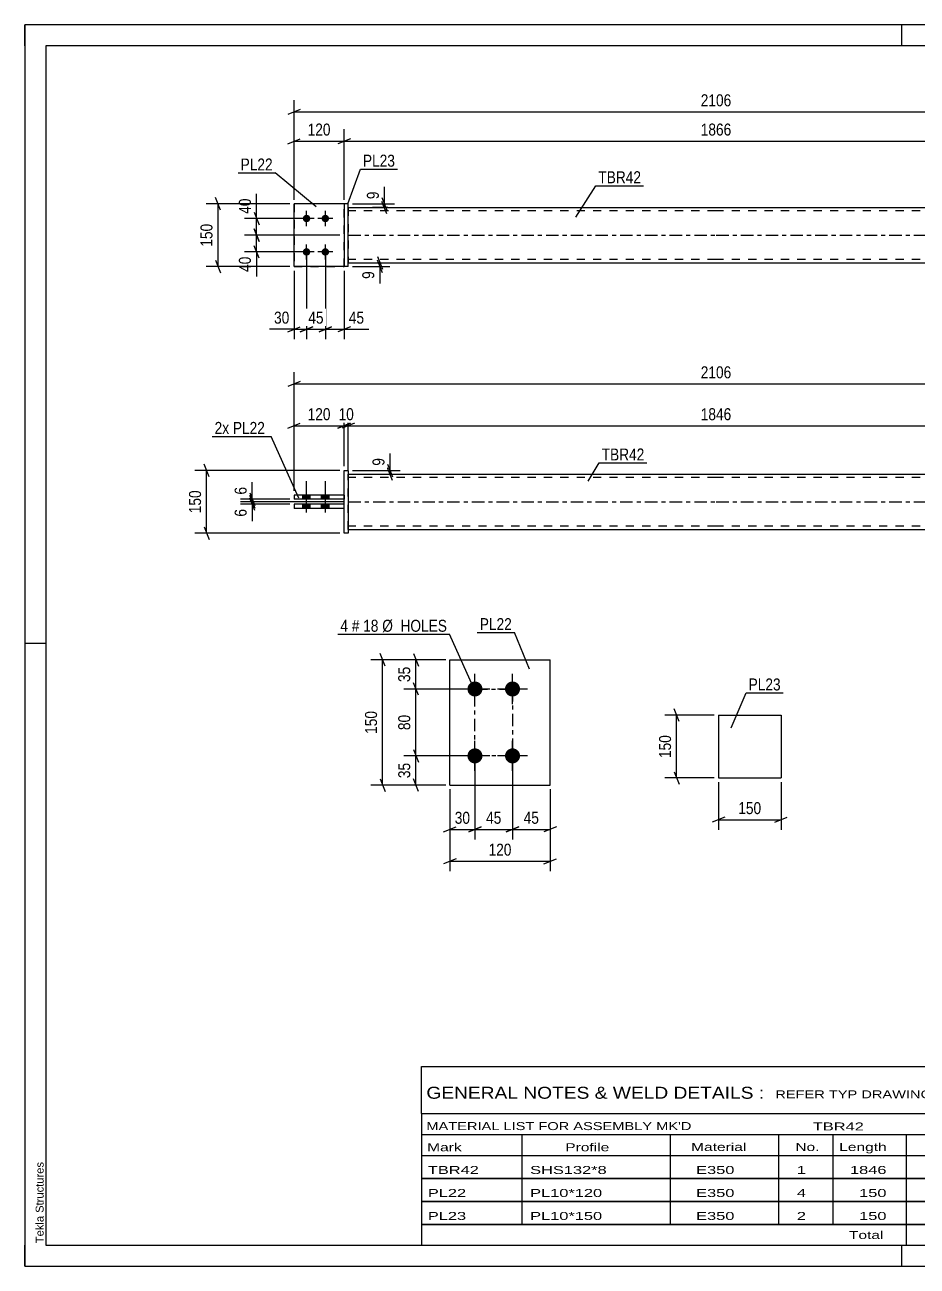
# Model space of a CAD drawing. Header units: millimetres. Extents: x 0 to 420, y 0 to 297.
# Drawn here: x 0 to 213.7, y 0 to 297 of the extents above; entities that cross this region are included whole.
import ezdxf

# ---------------------------------------------------------------- set-up
doc = ezdxf.new("R2010")
doc.units = ezdxf.units.MM
doc.linetypes.add('DXK_LINE_DOT2', pattern=[3.9198, 1.9599, -1.9599])
doc.linetypes.add('DXK_LINE_DOT3', pattern=[5.9187, 2.979, -0.9799, 0.9799, -0.9799])
doc.styles.add('Arial', font='arial.ttf', dxfattribs={"height": 0.2})
doc.styles.add('Arial Narrow', font='ARIALN.TTF', dxfattribs={"height": 0.2})

# ---------------------------------------------------------------- blocks, each defined once
blk = doc.blocks.new('Unknown-489683860-3846')
at = {"color": 7, "linetype": 'Continuous'}
for p, q in [((95, 47.75), (255, 47.75)), ((95, 36.5), (95, 47.75)), ((255, 47.75), (255, 36.5)), ((95, 36.5), (255, 36.5)), ((95, 36.5), (95, 31.5)), ((255, 36.5), (255, 31.5)), ((95, 31.5), (255, 31.5)), ((95, 31.5), (95, 26.5)), ((119, 31.5), (119, 26.5)), ((154.5, 31.5), (154.5, 26.5)), ((180.5, 31.5), (180.5, 26.5)), ((193.5, 31.5), (193.5, 26.5)), ((211, 31.5), (211, 26.5)), ((233, 31.5), (233, 26.5)), ((255, 31.5), (255, 26.5)), ((95, 26.5), (255, 26.5)), ((95, 26.45), (95, 21.05)), ((95, 26.45), (255, 26.45)), ((119, 26.5), (119, 21)), ((154.5, 26.5), (154.5, 21)), ((180.5, 26.5), (180.5, 21)), ((193.5, 26.5), (193.5, 21)), ((211, 26.5), (211, 21)), ((233, 26.5), (233, 21)), ((255, 26.45), (255, 21.05)), ((95, 21.05), (255, 21.05)), ((95, 20.95), (95, 15.55)), ((95, 20.95), (255, 20.95)), ((119, 21), (119, 15.5)), ((154.5, 21), (154.5, 15.5)), ((180.5, 21), (180.5, 15.5)), ((193.5, 21), (193.5, 15.5)), ((211, 21), (211, 15.5)), ((233, 21), (233, 15.5)), ((255, 20.95), (255, 15.55)), ((95, 15.55), (255, 15.55)), ((95, 15.45), (95, 10.05)), ((95, 15.45), (255, 15.45)), ((119, 15.5), (119, 10)), ((154.5, 15.5), (154.5, 10)), ((180.5, 15.5), (180.5, 10)), ((193.5, 15.5), (193.5, 10)), ((211, 15.5), (211, 10)), ((233, 15.5), (233, 10)), ((255, 15.45), (255, 10.05)), ((95, 10.05), (255, 10.05)), ((95, 10), (255, 10)), ((95, 10), (95, 5)), ((211, 10), (211, 5)), ((233, 10), (233, 5)), ((255, 10), (255, 5)), ((95, 5), (255, 5))]:
    blk.add_line(p, q, dxfattribs=at)
at = {"color": 7, "style": 'Arial Narrow'}
for s, height, width, p in [('GENERAL NOTES & WELD DETAILS :', 2.8633, 1.4, (96.15, 40.06)), ('REFER TYP DRAWING TYP-01', 1.9089, 1.6, (179.7, 40.16)), ("MATERIAL LIST FOR ASSEMBLY MK'D", 1.9089, 1.6, (96.15, 32.56)), ('TBR42', 1.909, 1.794707, (188.68, 32.47)), ('4', 1.91, 1.794707, (217.08, 32.56)), ('No. Required', 1.9089, 1.6, (226.41, 32.56)), ('Mark', 1.909, 1.7, (96.34, 27.5)), ('Profile', 1.909, 1.7, (129.41, 27.5)), ('Material', 1.909, 1.7, (159.54, 27.56)), ('No.', 1.909, 1.7, (184.5, 27.56)), ('Length', 1.909, 1.7, (195, 27.56)), ('Area', 1.909, 1.7, (217.5, 27.56)), ('Weight', 1.909, 1.7, (237, 27.56))]:
    blk.add_text(s, height=height, dxfattribs=dict(at, width=width)).set_placement(p)
at = {"color": 7, "linetype": 'Continuous', "style": 'Arial Narrow'}
for s, height, width, p in [('TBR42', 1.909, 1.794707, (96.5, 22.06)), ('SHS132*8', 1.909, 1.794707, (121, 22.06)), ('E350', 1.909, 1.794707, (160.74, 22.06)), ('1', 1.91, 1.794707, (184.86, 22.06)), ('1846', 1.909, 1.794707, (197.58, 22.06)), ('1.0', 1.909, 1.794707, (221.32, 22.06)), ('57.5', 1.909, 1.794707, (240.14, 22.06)), ('PL22', 1.909, 1.794707, (96.5, 16.56)), ('PL10*120', 1.909, 1.794707, (121, 16.56)), ('E350', 1.909, 1.794707, (160.74, 16.56)), ('4', 1.91, 1.794707, (184.86, 16.56)), ('150', 1.909, 1.794707, (199.77, 16.56)), ('0.0', 1.909, 1.794707, (221.32, 16.56)), ('5.7', 1.909, 1.794707, (242.33, 16.56)), ('PL23', 1.909, 1.794707, (96.5, 11.06)), ('PL10*150', 1.909, 1.794707, (121, 11.06)), ('E350', 1.909, 1.794707, (160.74, 11.06)), ('2', 1.91, 1.794707, (184.86, 11.06)), ('150', 1.909, 1.794707, (199.77, 11.06)), ('0.1', 1.909, 1.794707, (221.32, 11.06)), ('3.5', 1.909, 1.794707, (242.33, 11.06)), ('Total', 1.909, 1.7, (197.33, 6.5)), ('1.2', 1.909, 1.794707, (220.83, 6.5)), ('66.7', 1.909, 1.794707, (240.14, 6.5))]:
    blk.add_text(s, height=height, dxfattribs=dict(at, width=width)).set_placement(p)
blk = doc.blocks.new('Unknown-489683860-1163')
at = {"color": 5, "linetype": 'Continuous'}
for p, q in [((420, 297), (0, 297)), ((0, 297), (0, 0)), ((0, 292), (0, 297)), ((210, 292), (210, 297)), ((415, 292), (5, 292)), ((5, 292), (5, 5)), ((5, 149), (0, 149)), ((0, 0), (0, 5)), ((5, 5), (415, 5)), ((210, 0), (210, 5)), ((0, 0), (420, 0))]:
    blk.add_line(p, q, dxfattribs=at)
at = {"color": 174, "linetype": 'Continuous', "style": 'Arial'}
blk.add_text('Tekla Structures', height=1.9102, rotation=90, dxfattribs=at).set_placement((4.5, 5.5))
blk = doc.blocks.new('Part-489683860-1448 - 1400')
at = {"color": 2, "linetype": 'Continuous'}
for p, q in [((76.46, 182.29), (64.46, 182.29)), ((64.46, 182.29), (64.46, 181.29)), ((76.46, 181.29), (64.46, 181.29)), ((76.46, 181.29), (76.46, 182.29))]:
    blk.add_line(p, q, dxfattribs=at)
blk = doc.blocks.new('Part-489683860-1476 - 1400')
at = {"linetype": 'Continuous'}
blk.add_hatch(color=2, dxfattribs=at).paths.add_polyline_path([(223.56, 176.29), (222.76, 177.69), (224.36, 177.69)])
at = {"color": 2, "linetype": 'Continuous'}
for p, q in [((77.46, 189.49), (165.46, 189.49)), ((165.56, 189.49), (253.56, 189.49)), ((77.46, 176.29), (165.46, 176.29)), ((165.56, 176.29), (253.56, 176.29)), ((223.56, 176.29), (222.76, 177.69)), ((222.76, 177.69), (224.36, 177.69)), ((224.36, 177.69), (223.56, 176.29))]:
    blk.add_line(p, q, dxfattribs=at)
at = {"color": 7, "linetype": 'DXK_LINE_DOT2'}
for p, q in [((77.46, 176.29), (77.46, 189.49)), ((165.46, 188.69), (77.46, 188.69)), ((253.56, 188.69), (165.56, 188.69)), ((253.56, 189.49), (253.56, 176.29)), ((165.46, 177.09), (77.46, 177.09)), ((253.56, 177.09), (165.56, 177.09))]:
    blk.add_line(p, q, dxfattribs=at)
at = {"color": 7, "linetype": 'DXK_LINE_DOT3'}
for p, q in [((77.46, 182.89), (165.46, 182.89)), ((165.56, 182.89), (253.56, 182.89))]:
    blk.add_line(p, q, dxfattribs=at)
at = {"color": 2, "linetype": 'Continuous'}
blk.add_circle((223.56, 177.19), 1, dxfattribs=at)
blk = doc.blocks.new('Bolt-489683860-1413 - 1400')
at = {"linetype": 'Continuous'}
for points in [[(66.56, 183.49), (68.36, 183.49), (68.36, 184.49), (66.56, 184.49)], [(66.56, 183.49), (68.36, 183.49), (68.36, 184.49), (66.56, 184.49)], [(71.06, 183.49), (72.86, 183.49), (72.86, 184.49), (71.06, 184.49)], [(71.06, 183.49), (72.86, 183.49), (72.86, 184.49), (71.06, 184.49)], [(66.56, 181.29), (68.36, 181.29), (68.36, 182.29), (66.56, 182.29)], [(66.56, 181.29), (68.36, 181.29), (68.36, 182.29), (66.56, 182.29)], [(71.06, 181.29), (72.86, 181.29), (72.86, 182.29), (71.06, 182.29)], [(71.06, 181.29), (72.86, 181.29), (72.86, 182.29), (71.06, 182.29)]]:
    blk.add_hatch(color=1, dxfattribs=at).paths.add_polyline_path(points)
at = {"color": 1, "linetype": 'Continuous'}
for p, q in [((67.46, 180.29), (67.46, 187.79)), ((67.46, 180.29), (67.46, 187.79)), ((71.96, 180.29), (71.96, 187.79)), ((71.96, 180.29), (71.96, 187.79)), ((66.56, 183.49), (66.56, 184.49)), ((66.56, 183.49), (66.56, 184.49)), ((68.36, 183.49), (68.36, 184.49)), ((68.36, 183.49), (68.36, 184.49)), ((71.06, 183.49), (71.06, 184.49)), ((71.06, 183.49), (71.06, 184.49)), ((72.86, 183.49), (72.86, 184.49)), ((72.86, 183.49), (72.86, 184.49)), ((66.56, 181.29), (66.56, 182.29)), ((66.56, 181.29), (66.56, 182.29)), ((68.36, 181.29), (68.36, 182.29)), ((68.36, 181.29), (68.36, 182.29)), ((71.06, 181.29), (71.06, 182.29)), ((71.06, 181.29), (71.06, 182.29)), ((72.86, 181.29), (72.86, 182.29)), ((72.86, 181.29), (72.86, 182.29))]:
    blk.add_line(p, q, dxfattribs=at)
blk = doc.blocks.new('Part-489683860-1417 - 1400')
at = {"color": 2, "linetype": 'Continuous'}
for p, q in [((76.46, 190.39), (77.46, 190.39)), ((76.46, 175.39), (76.46, 190.39)), ((77.46, 190.39), (77.46, 175.39)), ((77.46, 175.39), (76.46, 175.39))]:
    blk.add_line(p, q, dxfattribs=at)
blk = doc.blocks.new('Part-489683860-1443 - 1400')
at = {"color": 2, "linetype": 'Continuous'}
for p, q in [((76.46, 184.49), (64.46, 184.49)), ((64.46, 184.49), (64.46, 183.49)), ((76.46, 184.49), (76.46, 183.49)), ((76.46, 183.49), (64.46, 183.49))]:
    blk.add_line(p, q, dxfattribs=at)
blk = doc.blocks.new('Part-489683860-1706 - 1681')
at = {"color": 2, "linetype": 'Continuous'}
for p, q in [((76.46, 254.16), (64.46, 254.16)), ((64.46, 239.16), (64.46, 254.16)), ((76.46, 239.16), (64.46, 239.16))]:
    blk.add_line(p, q, dxfattribs=at)
at = {"color": 7, "linetype": 'DXK_LINE_DOT2'}
blk.add_line((76.46, 239.16), (76.46, 254.16), dxfattribs=at)
blk = doc.blocks.new('Part-489683860-1747 - 1681')
at = {"color": 2, "linetype": 'Continuous'}
for p, q in [((77.46, 253.26), (165.46, 253.26)), ((165.56, 253.26), (253.56, 253.26)), ((77.46, 240.06), (165.46, 240.06)), ((165.56, 240.06), (253.56, 240.06))]:
    blk.add_line(p, q, dxfattribs=at)
at = {"color": 7, "linetype": 'DXK_LINE_DOT2'}
for p, q in [((77.46, 253.26), (77.46, 240.06)), ((165.46, 252.46), (77.46, 252.46)), ((253.56, 252.46), (165.56, 252.46)), ((253.56, 253.26), (253.56, 240.06)), ((165.46, 240.86), (77.46, 240.86)), ((253.56, 240.86), (165.56, 240.86))]:
    blk.add_line(p, q, dxfattribs=at)
at = {"color": 7, "linetype": 'DXK_LINE_DOT3'}
for p, q in [((77.46, 246.66), (165.46, 246.66)), ((165.56, 246.66), (253.56, 246.66))]:
    blk.add_line(p, q, dxfattribs=at)
blk = doc.blocks.new('Part-489683860-1701 - 1681')
at = {"color": 2, "linetype": 'Continuous'}
for p, q in [((77.46, 254.16), (76.46, 254.16)), ((76.46, 254.16), (76.46, 239.16)), ((77.46, 239.16), (77.46, 254.16)), ((77.46, 239.16), (76.46, 239.16))]:
    blk.add_line(p, q, dxfattribs=at)
blk = doc.blocks.new('Bolt-489683860-1685 - 1681')
at = {"linetype": 'Continuous'}
for points in [[(67.46, 249.76, -1), (67.46, 251.56, -1)], [(71.96, 249.76, -1), (71.96, 251.56, -1)], [(67.46, 241.76, -1), (67.46, 243.56, -1)], [(71.96, 241.76, -1), (71.96, 243.56, -1)]]:
    blk.add_hatch(color=1, dxfattribs=at).paths.add_polyline_path(points)
at = {"color": 1, "linetype": 'Continuous'}
for p, q in [((67.46, 248.86), (67.46, 252.46)), ((71.96, 248.86), (71.96, 252.46)), ((69.26, 250.66), (65.66, 250.66)), ((73.76, 250.66), (70.16, 250.66)), ((67.46, 240.86), (67.46, 244.46)), ((71.96, 240.86), (71.96, 244.46)), ((69.26, 242.66), (65.66, 242.66)), ((73.76, 242.66), (70.16, 242.66))]:
    blk.add_line(p, q, dxfattribs=at)
blk = doc.blocks.new('Part-489683860-1707 - 1681')
at = {"color": 7, "linetype": 'DXK_LINE_DOT2'}
for p, q in [((76.46, 254.16), (64.46, 254.16)), ((64.46, 254.16), (64.46, 239.16)), ((76.46, 239.16), (76.46, 254.16)), ((64.46, 239.16), (76.46, 239.16))]:
    blk.add_line(p, q, dxfattribs=at)
blk = doc.blocks.new('Bolt-489683860-2108 - 2046')
at = {"linetype": 'Continuous'}
for points in [[(107.78, 136.29, -1), (107.78, 139.89, -1)], [(116.78, 136.29, -1), (116.78, 139.89, -1)], [(107.78, 120.29, -1), (107.78, 123.89, -1)], [(116.78, 120.29, -1), (116.78, 123.89, -1)]]:
    blk.add_hatch(color=1, dxfattribs=at).paths.add_polyline_path(points)
at = {"color": 1, "linetype": 'Continuous'}
for p, q in [((107.78, 134.49), (107.78, 141.69)), ((116.78, 134.49), (116.78, 141.69)), ((111.38, 138.09), (104.18, 138.09)), ((120.38, 138.09), (113.18, 138.09)), ((107.78, 118.49), (107.78, 125.69)), ((116.78, 118.49), (116.78, 125.69)), ((111.38, 122.09), (104.18, 122.09)), ((120.38, 122.09), (113.18, 122.09))]:
    blk.add_line(p, q, dxfattribs=at)
blk = doc.blocks.new('Part-489683860-2113 - 2046')
at = {"color": 2, "linetype": 'Continuous'}
for p, q in [((101.78, 115.09), (101.78, 145.09)), ((101.78, 145.09), (125.78, 145.09)), ((125.78, 115.09), (125.78, 145.09)), ((101.78, 115.09), (125.78, 115.09))]:
    blk.add_line(p, q, dxfattribs=at)
blk = doc.blocks.new('Part-489683860-2273 - 2267')
at = {"color": 2, "linetype": 'Continuous'}
for p, q in [((166.08, 131.81), (166.08, 116.81)), ((166.08, 131.81), (181.08, 131.81)), ((181.08, 131.81), (181.08, 116.81)), ((166.08, 116.81), (181.08, 116.81))]:
    blk.add_line(p, q, dxfattribs=at)
blk = doc.blocks.new('Rectangle-489683860-2253 - 2046')
at = {"color": 1, "linetype": 'DXK_LINE_DOT3'}
blk.add_lwpolyline([(107.78, 138.09), (116.78, 138.09), (116.78, 122.09), (107.78, 122.09), (107.78, 138.09)], close=True, dxfattribs=at)
blk = doc.blocks.new('StraightDimension-489683860-1537 - 1400')
at = {"color": 7, "linetype": 'Continuous'}
for p, q in [((64.46, 185.49), (64.46, 203.91)), ((76.46, 191.39), (76.46, 203.91)), ((62.96, 200.46), (65.96, 201.66)), ((64.46, 201.06), (76.46, 201.06)), ((77.96, 201.66), (74.96, 200.46))]:
    blk.add_line(p, q, dxfattribs=at)
at = {"color": 0}
blk.add_wipeout([(73.8, 201.81), (73.8, 206.01), (67.12, 206.01), (67.12, 201.81)], dxfattribs=at)
at = {"color": 3, "style": 'Arial Narrow'}
blk.add_text('120', height=2.863, dxfattribs=at).set_placement((67.72, 202.41))
blk = doc.blocks.new('StraightDimension-489683860-3381 - 1400')
at = {"color": 7, "linetype": 'Continuous'}
for p, q in [((75.46, 190.39), (40.69, 190.39)), ((44.14, 188.89), (42.94, 191.89)), ((43.54, 175.39), (43.54, 190.39)), ((75.46, 175.39), (40.69, 175.39)), ((42.94, 176.89), (44.14, 173.89))]:
    blk.add_line(p, q, dxfattribs=at)
at = {"color": 0}
blk.add_wipeout([(42.79, 186.23), (38.59, 186.23), (38.59, 179.54), (42.79, 179.54)], dxfattribs=at)
at = {"color": 3, "style": 'Arial Narrow'}
blk.add_text('150', height=2.863, rotation=90.0002, dxfattribs=at).set_placement((42.19, 180.14))
blk = doc.blocks.new('StraightDimension-489683860-1485 - 1400')
at = {"color": 7, "linetype": 'Continuous'}
for p, q in [((78.46, 190.39), (89.86, 190.39)), ((86.86, 191.89), (88.06, 188.89)), ((88.06, 187.99), (86.86, 190.99)), ((87.46, 189.49), (87.46, 190.39)), ((78.46, 189.49), (89.86, 189.49))]:
    blk.add_line(p, q, dxfattribs=at)
at = {"color": 0}
blk.add_wipeout([(86.71, 193.94), (82.51, 193.94), (82.51, 190.91), (86.71, 190.91)], dxfattribs=at)
at = {"color": 7, "linetype": 'Continuous'}
blk.add_line((87.46, 190.39), (87.46, 194.46), dxfattribs=at)
blk.add_line((87.46, 190.39), (87.46, 194.46), dxfattribs=at)
at = {"color": 3, "style": 'Arial Narrow'}
blk.add_text('9', height=2.86, rotation=90.0002, dxfattribs=at).set_placement((86.11, 191.51))
blk = doc.blocks.new('StraightDimension-489683860-1517 - 1400')
at = {"color": 7, "linetype": 'Continuous'}
for p, q in [((77.46, 190.49), (77.46, 203.91)), ((253.56, 190.49), (253.56, 203.91)), ((78.96, 201.66), (75.96, 200.46)), ((77.46, 201.06), (253.56, 201.06)), ((252.06, 200.46), (255.06, 201.66))]:
    blk.add_line(p, q, dxfattribs=at)
at = {"color": 0}
blk.add_wipeout([(169.76, 201.81), (169.76, 206.01), (161.25, 206.01), (161.25, 201.81)], dxfattribs=at)
at = {"color": 3, "style": 'Arial Narrow'}
blk.add_text('1846', height=2.863, dxfattribs=at).set_placement((161.85, 202.41))
blk = doc.blocks.new('StraightDimension-489683860-1527 - 1400')
at = {"color": 7, "linetype": 'Continuous'}
for p, q in [((76.46, 191.39), (76.46, 203.91)), ((77.46, 190.49), (77.46, 203.91)), ((74.96, 200.46), (77.96, 201.66)), ((78.96, 201.66), (75.96, 200.46)), ((76.46, 201.06), (77.46, 201.06))]:
    blk.add_line(p, q, dxfattribs=at)
at = {"color": 0}
blk.add_wipeout([(79.39, 201.81), (79.39, 206.01), (74.53, 206.01), (74.53, 201.81)], dxfattribs=at)
at = {"color": 3, "style": 'Arial Narrow'}
blk.add_text('10', height=2.863, dxfattribs=at).set_placement((75.13, 202.41))
blk = doc.blocks.new('StraightDimension-489683860-1558 - 1400')
at = {"color": 7, "linetype": 'Continuous'}
for p, q in [((53.86, 184.39), (55.06, 181.39)), ((76.46, 182.89), (51.61, 182.89)), ((63.46, 182.29), (51.61, 182.29)), ((55.06, 180.79), (53.86, 183.79)), ((54.46, 182.29), (54.46, 182.89))]:
    blk.add_line(p, q, dxfattribs=at)
at = {"color": 0}
blk.add_wipeout([(53.71, 181.76), (49.51, 181.76), (49.51, 178.73), (53.71, 178.73)], dxfattribs=at)
at = {"color": 7, "linetype": 'Continuous'}
blk.add_line((54.46, 182.29), (54.46, 178.21), dxfattribs=at)
blk.add_line((54.46, 182.29), (54.46, 178.21), dxfattribs=at)
at = {"color": 3, "style": 'Arial Narrow'}
blk.add_text('6', height=2.86, rotation=90.0002, dxfattribs=at).set_placement((53.11, 179.33))
blk = doc.blocks.new('StraightDimension-489683860-1574 - 1400')
at = {"color": 7, "linetype": 'Continuous'}
for p, q in [((53.86, 184.99), (55.06, 181.99)), ((55.06, 181.39), (53.86, 184.39)), ((63.46, 183.49), (51.61, 183.49)), ((76.46, 182.89), (51.61, 182.89)), ((54.46, 182.89), (54.46, 183.49))]:
    blk.add_line(p, q, dxfattribs=at)
at = {"color": 0}
blk.add_wipeout([(53.71, 187.04), (49.51, 187.04), (49.51, 184.01), (53.71, 184.01)], dxfattribs=at)
at = {"color": 7, "linetype": 'Continuous'}
blk.add_line((54.46, 183.49), (54.46, 187.56), dxfattribs=at)
blk.add_line((54.46, 183.49), (54.46, 187.56), dxfattribs=at)
at = {"color": 3, "style": 'Arial Narrow'}
blk.add_text('6', height=2.86, rotation=90.0002, dxfattribs=at).set_placement((53.11, 184.61))
blk = doc.blocks.new('StraightDimension-489683860-1591 - 1400')
at = {"color": 7, "linetype": 'Continuous'}
for p, q in [((64.46, 185.49), (64.46, 213.93)), ((266.56, 185.49), (266.56, 213.93)), ((65.96, 211.68), (62.96, 210.48)), ((64.46, 211.08), (266.56, 211.08)), ((265.06, 210.48), (268.06, 211.68))]:
    blk.add_line(p, q, dxfattribs=at)
at = {"color": 0}
blk.add_wipeout([(169.76, 211.83), (169.76, 216.03), (161.25, 216.03), (161.25, 211.83)], dxfattribs=at)
at = {"color": 3, "style": 'Arial Narrow'}
blk.add_text('2106', height=2.863, dxfattribs=at).set_placement((161.85, 212.43))
blk = doc.blocks.new('StraightDimension-489683860-1857 - 1681')
at = {"color": 7, "linetype": 'Continuous'}
for p, q in [((66.46, 250.66), (52.63, 250.66)), ((54.88, 252.16), (56.08, 249.16)), ((55.48, 246.66), (55.48, 250.66)), ((75.46, 246.66), (52.63, 246.66)), ((56.08, 245.16), (54.88, 248.16))]:
    blk.add_line(p, q, dxfattribs=at)
at = {"color": 0}
blk.add_wipeout([(54.73, 256.04), (50.53, 256.04), (50.53, 251.19), (54.73, 251.19)], dxfattribs=at)
at = {"color": 7, "linetype": 'Continuous'}
blk.add_line((55.48, 250.66), (55.48, 256.57), dxfattribs=at)
blk.add_line((55.48, 250.66), (55.48, 256.57), dxfattribs=at)
at = {"color": 3, "style": 'Arial Narrow'}
blk.add_text('40', height=2.863, rotation=90.0002, dxfattribs=at).set_placement((54.13, 251.79))
blk = doc.blocks.new('StraightDimension-489683860-1909 - 1681')
at = {"color": 7, "linetype": 'Continuous'}
for p, q in [((71.96, 241.66), (71.96, 221.76)), ((76.46, 238.16), (76.46, 221.76)), ((70.46, 223.56), (73.46, 224.76)), ((71.96, 224.16), (76.46, 224.16)), ((77.96, 224.76), (74.96, 223.56))]:
    blk.add_line(p, q, dxfattribs=at)
at = {"color": 0}
blk.add_wipeout([(81.84, 224.91), (81.84, 229.11), (76.98, 229.11), (76.98, 224.91)], dxfattribs=at)
at = {"color": 7, "linetype": 'Continuous'}
blk.add_line((76.46, 224.16), (82.36, 224.16), dxfattribs=at)
blk.add_line((76.46, 224.16), (82.36, 224.16), dxfattribs=at)
at = {"color": 3, "style": 'Arial Narrow'}
blk.add_text('45', height=2.863, dxfattribs=at).set_placement((77.58, 225.51))
blk = doc.blocks.new('StraightDimension-489683860-1848 - 1681')
at = {"color": 7, "linetype": 'Continuous'}
for p, q in [((75.46, 246.66), (52.63, 246.66)), ((54.88, 248.16), (56.08, 245.16)), ((55.48, 242.66), (55.48, 246.66)), ((56.08, 241.16), (54.88, 244.16)), ((66.46, 242.66), (52.63, 242.66))]:
    blk.add_line(p, q, dxfattribs=at)
at = {"color": 0}
blk.add_wipeout([(54.73, 242.14), (50.53, 242.14), (50.53, 237.28), (54.73, 237.28)], dxfattribs=at)
at = {"color": 7, "linetype": 'Continuous'}
blk.add_line((55.48, 242.66), (55.48, 236.76), dxfattribs=at)
blk.add_line((55.48, 242.66), (55.48, 236.76), dxfattribs=at)
at = {"color": 3, "style": 'Arial Narrow'}
blk.add_text('40', height=2.863, rotation=90.0002, dxfattribs=at).set_placement((54.13, 237.88))
blk = doc.blocks.new('StraightDimension-489683860-1827 - 1681')
at = {"color": 7, "linetype": 'Continuous'}
for p, q in [((85.52, 255.66), (86.72, 252.66)), ((78.46, 254.16), (88.52, 254.16)), ((86.92, 253.26), (83.27, 253.26)), ((86.72, 251.76), (85.52, 254.76)), ((86.12, 253.26), (86.12, 254.16))]:
    blk.add_line(p, q, dxfattribs=at)
at = {"color": 0}
blk.add_wipeout([(85.37, 257.72), (81.17, 257.72), (81.17, 254.69), (85.37, 254.69)], dxfattribs=at)
at = {"color": 7, "linetype": 'Continuous'}
blk.add_line((86.12, 254.16), (86.12, 258.24), dxfattribs=at)
blk.add_line((86.12, 254.16), (86.12, 258.24), dxfattribs=at)
at = {"color": 3, "style": 'Arial Narrow'}
blk.add_text('9', height=2.86, rotation=90.0002, dxfattribs=at).set_placement((84.77, 255.29))
blk = doc.blocks.new('StraightDimension-489683860-1867 - 1681')
at = {"color": 7, "linetype": 'Continuous'}
for p, q in [((84.42, 241.56), (85.62, 238.56)), ((85.62, 237.66), (84.42, 240.66)), ((78.46, 239.16), (87.42, 239.16)), ((85.02, 239.16), (85.02, 240.06)), ((85.18, 240.06), (87.42, 240.06))]:
    blk.add_line(p, q, dxfattribs=at)
at = {"color": 0}
blk.add_wipeout([(84.27, 238.64), (80.07, 238.64), (80.07, 235.61), (84.27, 235.61)], dxfattribs=at)
at = {"color": 7, "linetype": 'Continuous'}
blk.add_line((85.02, 239.16), (85.02, 235.08), dxfattribs=at)
blk.add_line((85.02, 239.16), (85.02, 235.08), dxfattribs=at)
at = {"color": 3, "style": 'Arial Narrow'}
blk.add_text('9', height=2.86, rotation=90.0002, dxfattribs=at).set_placement((83.67, 236.21))
blk = doc.blocks.new('StraightDimension-489683860-1874 - 1681')
at = {"color": 7, "linetype": 'Continuous'}
for p, q in [((67.46, 241.66), (67.46, 221.76)), ((64.46, 238.16), (64.46, 221.76)), ((62.96, 223.56), (65.96, 224.76)), ((64.46, 224.16), (67.46, 224.16)), ((68.96, 224.76), (65.96, 223.56))]:
    blk.add_line(p, q, dxfattribs=at)
at = {"color": 0}
blk.add_wipeout([(63.93, 224.91), (63.93, 229.11), (59.08, 229.11), (59.08, 224.91)], dxfattribs=at)
at = {"color": 7, "linetype": 'Continuous'}
blk.add_line((64.46, 224.16), (58.55, 224.16), dxfattribs=at)
blk.add_line((64.46, 224.16), (58.55, 224.16), dxfattribs=at)
at = {"color": 3, "style": 'Arial Narrow'}
blk.add_text('30', height=2.863, dxfattribs=at).set_placement((59.68, 225.51))
blk = doc.blocks.new('StraightDimension-489683860-1893 - 1681')
at = {"color": 7, "linetype": 'Continuous'}
for p, q in [((67.46, 241.66), (67.46, 221.76)), ((71.96, 241.66), (71.96, 221.76)), ((65.96, 223.56), (68.96, 224.76)), ((67.46, 224.16), (71.96, 224.16)), ((73.46, 224.76), (70.46, 223.56))]:
    blk.add_line(p, q, dxfattribs=at)
at = {"color": 0}
blk.add_wipeout([(72.14, 224.91), (72.14, 229.11), (67.28, 229.11), (67.28, 224.91)], dxfattribs=at)
at = {"color": 3, "style": 'Arial Narrow'}
blk.add_text('45', height=2.863, dxfattribs=at).set_placement((67.88, 225.51))
blk = doc.blocks.new('StraightDimension-489683860-1932 - 1681')
at = {"color": 7, "linetype": 'Continuous'}
for p, q in [((65.96, 276.76), (62.96, 275.56)), ((64.46, 255.16), (64.46, 279.01)), ((265.06, 275.56), (268.06, 276.76)), ((266.56, 255.16), (266.56, 279.01)), ((64.46, 276.16), (266.56, 276.16))]:
    blk.add_line(p, q, dxfattribs=at)
at = {"color": 0}
blk.add_wipeout([(169.76, 276.91), (169.76, 281.11), (161.25, 281.11), (161.25, 276.91)], dxfattribs=at)
at = {"color": 3, "style": 'Arial Narrow'}
blk.add_text('2106', height=2.863, dxfattribs=at).set_placement((161.85, 277.51))
blk = doc.blocks.new('StraightDimension-489683860-1952 - 1681')
at = {"color": 7, "linetype": 'Continuous'}
for p, q in [((64.46, 255.16), (64.46, 272.01)), ((76.46, 255.16), (76.46, 272.01)), ((62.96, 268.56), (65.96, 269.76)), ((64.46, 269.16), (76.46, 269.16)), ((77.96, 269.76), (74.96, 268.56))]:
    blk.add_line(p, q, dxfattribs=at)
at = {"color": 0}
blk.add_wipeout([(73.8, 269.91), (73.8, 274.11), (67.12, 274.11), (67.12, 269.91)], dxfattribs=at)
at = {"color": 3, "style": 'Arial Narrow'}
blk.add_text('120', height=2.863, dxfattribs=at).set_placement((67.72, 270.51))
blk = doc.blocks.new('StraightDimension-489683860-1974 - 1681')
at = {"color": 7, "linetype": 'Continuous'}
for p, q in [((76.46, 255.16), (76.46, 272.01)), ((254.56, 255.16), (254.56, 272.01)), ((77.96, 269.76), (74.96, 268.56)), ((76.46, 269.16), (254.56, 269.16)), ((253.06, 268.56), (256.06, 269.76))]:
    blk.add_line(p, q, dxfattribs=at)
at = {"color": 0}
blk.add_wipeout([(169.76, 269.91), (169.76, 274.11), (161.25, 274.11), (161.25, 269.91)], dxfattribs=at)
at = {"color": 3, "style": 'Arial Narrow'}
blk.add_text('1866', height=2.863, dxfattribs=at).set_placement((161.85, 270.51))
blk = doc.blocks.new('StraightDimension-489683860-3361 - 1681')
at = {"color": 7, "linetype": 'Continuous'}
for p, q in [((46.88, 252.66), (45.68, 255.66)), ((63.46, 254.16), (43.43, 254.16)), ((46.28, 239.16), (46.28, 254.16)), ((45.68, 240.66), (46.88, 237.66)), ((63.46, 239.16), (43.43, 239.16))]:
    blk.add_line(p, q, dxfattribs=at)
at = {"color": 0}
blk.add_wipeout([(45.53, 250.01), (41.33, 250.01), (41.33, 243.32), (45.53, 243.32)], dxfattribs=at)
at = {"color": 3, "style": 'Arial Narrow'}
blk.add_text('150', height=2.863, rotation=90.0002, dxfattribs=at).set_placement((44.93, 243.92))
blk = doc.blocks.new('StraightDimension-489683860-2155 - 2046')
at = {"color": 7, "linetype": 'Continuous'}
for p, q in [((93.03, 146.59), (94.23, 143.59)), ((100.78, 145.09), (90.78, 145.09)), ((93.63, 138.09), (93.63, 145.09)), ((106.78, 138.09), (90.78, 138.09)), ((94.23, 136.59), (93.03, 139.59))]:
    blk.add_line(p, q, dxfattribs=at)
at = {"color": 0}
blk.add_wipeout([(92.88, 144.02), (88.68, 144.02), (88.68, 139.16), (92.88, 139.16)], dxfattribs=at)
at = {"color": 3, "style": 'Arial Narrow'}
blk.add_text('35', height=2.863, rotation=90.0002, dxfattribs=at).set_placement((92.28, 139.76))
blk = doc.blocks.new('StraightDimension-489683860-2115 - 2046')
at = {"color": 7, "linetype": 'Continuous'}
for p, q in [((101.78, 114.09), (101.78, 94.47)), ((125.78, 114.09), (125.78, 94.47)), ((103.28, 97.47), (100.28, 96.27)), ((101.78, 96.87), (125.78, 96.87)), ((124.28, 96.27), (127.28, 97.47))]:
    blk.add_line(p, q, dxfattribs=at)
at = {"color": 0}
blk.add_wipeout([(117.12, 97.62), (117.12, 101.82), (110.44, 101.82), (110.44, 97.62)], dxfattribs=at)
at = {"color": 3, "style": 'Arial Narrow'}
blk.add_text('120', height=2.863, dxfattribs=at).set_placement((111.04, 98.22))
blk = doc.blocks.new('StraightDimension-489683860-2138 - 2046')
at = {"color": 7, "linetype": 'Continuous'}
for p, q in [((106.78, 122.09), (90.78, 122.09)), ((93.03, 123.59), (94.23, 120.59)), ((93.63, 115.09), (93.63, 122.09)), ((94.23, 113.59), (93.03, 116.59)), ((100.78, 115.09), (90.78, 115.09))]:
    blk.add_line(p, q, dxfattribs=at)
at = {"color": 0}
blk.add_wipeout([(92.88, 121.02), (88.68, 121.02), (88.68, 116.16), (92.88, 116.16)], dxfattribs=at)
at = {"color": 3, "style": 'Arial Narrow'}
blk.add_text('35', height=2.863, rotation=90.0002, dxfattribs=at).set_placement((92.28, 116.76))
blk = doc.blocks.new('StraightDimension-489683860-2171 - 2046')
at = {"color": 7, "linetype": 'Continuous'}
for p, q in [((106.78, 138.09), (90.78, 138.09)), ((94.23, 136.59), (93.03, 139.59)), ((93.63, 122.09), (93.63, 138.09)), ((106.78, 122.09), (90.78, 122.09)), ((93.03, 123.59), (94.23, 120.59))]:
    blk.add_line(p, q, dxfattribs=at)
at = {"color": 0}
blk.add_wipeout([(92.88, 132.52), (88.68, 132.52), (88.68, 127.66), (92.88, 127.66)], dxfattribs=at)
at = {"color": 3, "style": 'Arial Narrow'}
blk.add_text('80', height=2.863, rotation=90.0002, dxfattribs=at).set_placement((92.28, 128.26))
blk = doc.blocks.new('StraightDimension-489683860-2185 - 2046')
at = {"color": 7, "linetype": 'Continuous'}
for p, q in [((86.28, 143.59), (85.08, 146.59)), ((100.78, 145.09), (82.83, 145.09)), ((85.68, 115.09), (85.68, 145.09)), ((85.08, 116.59), (86.28, 113.59)), ((100.78, 115.09), (82.83, 115.09))]:
    blk.add_line(p, q, dxfattribs=at)
at = {"color": 0}
blk.add_wipeout([(84.93, 133.43), (80.73, 133.43), (80.73, 126.75), (84.93, 126.75)], dxfattribs=at)
at = {"color": 3, "style": 'Arial Narrow'}
blk.add_text('150', height=2.863, rotation=90.0002, dxfattribs=at).set_placement((84.33, 127.35))
blk = doc.blocks.new('StraightDimension-489683860-2205 - 2046')
at = {"color": 7, "linetype": 'Continuous'}
for p, q in [((107.78, 121.09), (107.78, 102.1)), ((101.78, 114.09), (101.78, 102.1)), ((100.28, 103.9), (103.28, 105.1)), ((101.78, 104.5), (107.78, 104.5)), ((109.28, 105.1), (106.28, 103.9))]:
    blk.add_line(p, q, dxfattribs=at)
at = {"color": 0}
blk.add_wipeout([(107.21, 105.25), (107.21, 109.45), (102.35, 109.45), (102.35, 105.25)], dxfattribs=at)
at = {"color": 3, "style": 'Arial Narrow'}
blk.add_text('30', height=2.863, dxfattribs=at).set_placement((102.95, 105.85))
blk = doc.blocks.new('StraightDimension-489683860-2221 - 2046')
at = {"color": 7, "linetype": 'Continuous'}
for p, q in [((116.78, 121.09), (116.78, 102.1)), ((125.78, 114.09), (125.78, 102.1)), ((115.28, 103.9), (118.28, 105.1)), ((116.78, 104.5), (125.78, 104.5)), ((127.28, 105.1), (124.28, 103.9))]:
    blk.add_line(p, q, dxfattribs=at)
at = {"color": 0}
blk.add_wipeout([(123.71, 105.25), (123.71, 109.45), (118.85, 109.45), (118.85, 105.25)], dxfattribs=at)
at = {"color": 3, "style": 'Arial Narrow'}
blk.add_text('45', height=2.863, dxfattribs=at).set_placement((119.45, 105.85))
blk = doc.blocks.new('StraightDimension-489683860-2240 - 2046')
at = {"color": 7, "linetype": 'Continuous'}
for p, q in [((107.78, 121.09), (107.78, 102.1)), ((116.78, 121.09), (116.78, 102.1)), ((106.28, 103.9), (109.28, 105.1)), ((107.78, 104.5), (116.78, 104.5)), ((118.28, 105.1), (115.28, 103.9))]:
    blk.add_line(p, q, dxfattribs=at)
at = {"color": 0}
blk.add_wipeout([(114.71, 105.25), (114.71, 109.45), (109.85, 109.45), (109.85, 105.25)], dxfattribs=at)
at = {"color": 3, "style": 'Arial Narrow'}
blk.add_text('45', height=2.863, dxfattribs=at).set_placement((110.45, 105.85))
blk = doc.blocks.new('StraightDimension-489683860-2275 - 2267')
at = {"color": 7, "linetype": 'Continuous'}
for p, q in [((165.08, 131.81), (153.23, 131.81)), ((156.68, 130.31), (155.48, 133.31)), ((156.08, 116.81), (156.08, 131.81)), ((165.08, 116.81), (153.23, 116.81)), ((155.48, 118.31), (156.68, 115.31))]:
    blk.add_line(p, q, dxfattribs=at)
at = {"color": 0}
blk.add_wipeout([(155.33, 127.66), (151.13, 127.66), (151.13, 120.97), (155.33, 120.97)], dxfattribs=at)
at = {"color": 3, "style": 'Arial Narrow'}
blk.add_text('150', height=2.863, rotation=90.0002, dxfattribs=at).set_placement((154.73, 121.57))
blk = doc.blocks.new('StraightDimension-489683860-2284 - 2267')
at = {"color": 7, "linetype": 'Continuous'}
for p, q in [((166.08, 115.81), (166.08, 104.41)), ((181.08, 115.81), (181.08, 104.41)), ((167.58, 107.41), (164.58, 106.21)), ((179.58, 106.21), (182.58, 107.41)), ((166.08, 106.81), (181.08, 106.81))]:
    blk.add_line(p, q, dxfattribs=at)
at = {"color": 0}
blk.add_wipeout([(176.92, 107.56), (176.92, 111.76), (170.24, 111.76), (170.24, 107.56)], dxfattribs=at)
at = {"color": 3, "style": 'Arial Narrow'}
blk.add_text('150', height=2.863, dxfattribs=at).set_placement((170.84, 108.16))
blk = doc.blocks.new('Mark-489683860-1472 - 1400')
at = {"color": 0}
blk.add_wipeout([(148.35, 192.77), (148.35, 195.77), (138.13, 195.77), (138.13, 192.77)], dxfattribs=at)
blk.add_wipeout([(148.35, 192.77), (148.35, 195.77), (138.13, 195.77), (138.13, 192.77)], dxfattribs=at)
at = {"color": 30, "linetype": 'Continuous'}
for p, q in [((134.93, 187.85), (137.53, 192.17)), ((137.53, 192.17), (148.95, 192.17))]:
    blk.add_line(p, q, dxfattribs=at)
at = {"color": 3, "style": 'Arial Narrow'}
blk.add_text('TBR42', height=2.863, dxfattribs=at).set_placement((138.13, 192.77))
blk = doc.blocks.new('MarkSet-489683860-1666 - 1400')
at = {"color": 30, "linetype": 'Continuous'}
blk.add_line((65.62, 183.77), (58.99, 198.52), dxfattribs=at)
at = {"color": 0}
blk.add_wipeout([(48.92, 199.12), (48.92, 202.12), (45.45, 202.12), (45.45, 199.12)], dxfattribs=at)
blk.add_wipeout([(48.92, 199.12), (48.92, 202.12), (45.45, 202.12), (45.45, 199.12)], dxfattribs=at)
blk.add_wipeout([(57.49, 199.12), (57.49, 202.12), (49.82, 202.12), (49.82, 199.12)], dxfattribs=at)
blk.add_wipeout([(57.49, 199.12), (57.49, 202.12), (49.82, 202.12), (49.82, 199.12)], dxfattribs=at)
at = {"color": 30, "linetype": 'Continuous'}
blk.add_line((44.85, 198.52), (58.99, 198.52), dxfattribs=at)
at = {"color": 3, "style": 'Arial Narrow'}
for s, p in [('2x', (45.45, 199.12)), ('PL22', (49.82, 199.12))]:
    blk.add_text(s, height=2.863, dxfattribs=at).set_placement(p)
blk = doc.blocks.new('Mark-489683860-1702 - 1681')
at = {"color": 0}
blk.add_wipeout([(59.35, 262.15), (59.35, 265.15), (51.68, 265.15), (51.68, 262.15)], dxfattribs=at)
blk.add_wipeout([(59.35, 262.15), (59.35, 265.15), (51.68, 265.15), (51.68, 262.15)], dxfattribs=at)
at = {"color": 30, "linetype": 'Continuous'}
for p in [(51.08, 261.55), (69.8, 253.44)]:
    blk.add_line(p, (59.95, 261.55), dxfattribs=at)
at = {"color": 3, "style": 'Arial Narrow'}
blk.add_text('PL22', height=2.863, dxfattribs=at).set_placement((51.68, 262.15))
blk = doc.blocks.new('Mark-489683860-1697 - 1681')
at = {"color": 0}
blk.add_wipeout([(88.64, 263.06), (88.64, 266.06), (80.96, 266.06), (80.96, 263.06)], dxfattribs=at)
blk.add_wipeout([(88.64, 263.06), (88.64, 266.06), (80.96, 266.06), (80.96, 263.06)], dxfattribs=at)
at = {"color": 30, "linetype": 'Continuous'}
for p, q in [((77.32, 254.16), (80.36, 262.46)), ((80.36, 262.46), (89.24, 262.46))]:
    blk.add_line(p, q, dxfattribs=at)
at = {"color": 3, "style": 'Arial Narrow'}
blk.add_text('PL23', height=2.863, dxfattribs=at).set_placement((80.96, 263.06))
blk = doc.blocks.new('Mark-489683860-1743 - 1681')
at = {"color": 0}
blk.add_wipeout([(147.56, 259.1), (147.56, 262.1), (137.33, 262.1), (137.33, 259.1)], dxfattribs=at)
blk.add_wipeout([(147.56, 259.1), (147.56, 262.1), (137.33, 262.1), (137.33, 259.1)], dxfattribs=at)
at = {"color": 30, "linetype": 'Continuous'}
for p, q in [((131.9, 250.97), (136.73, 258.5)), ((136.73, 258.5), (148.16, 258.5))]:
    blk.add_line(p, q, dxfattribs=at)
at = {"color": 3, "style": 'Arial Narrow'}
blk.add_text('TBR42', height=2.863, dxfattribs=at).set_placement((137.33, 259.1))
blk = doc.blocks.new('Mark-489683860-2109 - 2046')
at = {"color": 0}
blk.add_wipeout([(116.62, 152.18), (116.62, 155.18), (108.94, 155.18), (108.94, 152.18)], dxfattribs=at)
blk.add_wipeout([(116.62, 152.18), (116.62, 155.18), (108.94, 155.18), (108.94, 152.18)], dxfattribs=at)
at = {"color": 30, "linetype": 'Continuous'}
for p in [(108.34, 151.58), (120.88, 142.82)]:
    blk.add_line(p, (117.22, 151.58), dxfattribs=at)
at = {"color": 3, "style": 'Arial Narrow'}
blk.add_text('PL22', height=2.863, dxfattribs=at).set_placement((108.94, 152.18))
blk = doc.blocks.new('Mark-489683860-2104 - 2046')
at = {"color": 0}
blk.add_wipeout([(77.4, 151.79), (77.4, 154.79), (75.57, 154.79), (75.57, 151.79)], dxfattribs=at)
blk.add_wipeout([(77.4, 151.79), (77.4, 154.79), (75.57, 154.79), (75.57, 151.79)], dxfattribs=at)
blk.add_wipeout([(80.12, 151.79), (80.12, 154.79), (78.3, 154.79), (78.3, 151.79)], dxfattribs=at)
blk.add_wipeout([(80.12, 151.79), (80.12, 154.79), (78.3, 154.79), (78.3, 151.79)], dxfattribs=at)
at = {"color": 3, "style": 'Arial Narrow'}
blk.add_text('4', height=2.86, dxfattribs=at).set_placement((75.57, 151.79))
at = {"color": 0}
blk.add_wipeout([(84.68, 151.79), (84.68, 154.79), (81.02, 154.79), (81.02, 151.79)], dxfattribs=at)
blk.add_wipeout([(84.68, 151.79), (84.68, 154.79), (81.02, 154.79), (81.02, 151.79)], dxfattribs=at)
at = {"color": 3, "style": 'Arial Narrow'}
blk.add_text('#', height=2.86, dxfattribs=at).set_placement((78.3, 151.79))
at = {"color": 0}
blk.add_wipeout([(101.11, 151.79), (101.11, 154.79), (85.58, 154.79), (85.58, 151.79)], dxfattribs=at)
blk.add_wipeout([(101.11, 151.79), (101.11, 154.79), (85.58, 154.79), (85.58, 151.79)], dxfattribs=at)
at = {"color": 7, "linetype": 'Continuous'}
for p in [(74.97, 151.19), (107.38, 138.61)]:
    blk.add_line(p, (101.71, 151.19), dxfattribs=at)
at = {"color": 3, "style": 'Arial Narrow'}
for s, p in [('18', (81.02, 151.79)), ('Ø  HOLES', (85.58, 151.79))]:
    blk.add_text(s, height=2.863, dxfattribs=at).set_placement(p)
blk = doc.blocks.new('Mark-489683860-2269 - 2267')
at = {"color": 0}
blk.add_wipeout([(180.98, 137.75), (180.98, 140.75), (173.31, 140.75), (173.31, 137.75)], dxfattribs=at)
blk.add_wipeout([(180.98, 137.75), (180.98, 140.75), (173.31, 140.75), (173.31, 137.75)], dxfattribs=at)
at = {"color": 30, "linetype": 'Continuous'}
for p, q in [((169.11, 128.79), (172.71, 137.15)), ((172.71, 137.15), (181.58, 137.15))]:
    blk.add_line(p, q, dxfattribs=at)
at = {"color": 3, "style": 'Arial Narrow'}
blk.add_text('PL23', height=2.863, dxfattribs=at).set_placement((173.31, 137.75))

msp = doc.modelspace()

# ---------------------------------------------------------------- block references
for name in ['Unknown-489683860-1163', 'Part-489683860-1706 - 1681', 'Part-489683860-1707 - 1681', 'Bolt-489683860-1685 - 1681', 'Part-489683860-1701 - 1681', 'Part-489683860-1747 - 1681', 'Part-489683860-1417 - 1400', 'Bolt-489683860-1413 - 1400', 'Part-489683860-1476 - 1400', 'Part-489683860-1443 - 1400', 'Part-489683860-1448 - 1400', 'Part-489683860-2113 - 2046', 'Bolt-489683860-2108 - 2046', 'Rectangle-489683860-2253 - 2046', 'Part-489683860-2273 - 2267', 'Unknown-489683860-3846']:
    msp.add_blockref(name, (0, 0))

# ---------------------------------------------------------------- next in the draw order: block references
for name in ['StraightDimension-489683860-1857 - 1681', 'StraightDimension-489683860-1827 - 1681', 'StraightDimension-489683860-1909 - 1681', 'StraightDimension-489683860-1537 - 1400', 'Mark-489683860-2109 - 2046', 'StraightDimension-489683860-2155 - 2046', 'Mark-489683860-2269 - 2267', 'StraightDimension-489683860-2275 - 2267', 'StraightDimension-489683860-2115 - 2046']:
    msp.add_blockref(name, (0, 0))

# ---------------------------------------------------------------- next in the draw order: block references
for name in ['StraightDimension-489683860-1932 - 1681', 'StraightDimension-489683860-1848 - 1681', 'StraightDimension-489683860-1867 - 1681', 'StraightDimension-489683860-1485 - 1400', 'StraightDimension-489683860-3381 - 1400', 'StraightDimension-489683860-2138 - 2046', 'StraightDimension-489683860-2221 - 2046', 'StraightDimension-489683860-2284 - 2267']:
    msp.add_blockref(name, (0, 0))

# ---------------------------------------------------------------- next in the draw order: block references
for name in ['StraightDimension-489683860-1952 - 1681', 'StraightDimension-489683860-1874 - 1681', 'StraightDimension-489683860-1517 - 1400', 'StraightDimension-489683860-1558 - 1400', 'StraightDimension-489683860-2171 - 2046']:
    msp.add_blockref(name, (0, 0))

# ---------------------------------------------------------------- next in the draw order: block references
for name in ['StraightDimension-489683860-1974 - 1681', 'StraightDimension-489683860-3361 - 1681', 'StraightDimension-489683860-1893 - 1681', 'StraightDimension-489683860-1527 - 1400', 'StraightDimension-489683860-1574 - 1400', 'StraightDimension-489683860-2185 - 2046']:
    msp.add_blockref(name, (0, 0))

# ---------------------------------------------------------------- next in the draw order: block references
for name in ['Mark-489683860-1702 - 1681', 'Mark-489683860-1697 - 1681', 'Mark-489683860-1743 - 1681', 'StraightDimension-489683860-1591 - 1400', 'Mark-489683860-2104 - 2046', 'StraightDimension-489683860-2205 - 2046']:
    msp.add_blockref(name, (0, 0))

# ---------------------------------------------------------------- next in the draw order: block references
for name in ['MarkSet-489683860-1666 - 1400', 'Mark-489683860-1472 - 1400', 'StraightDimension-489683860-2240 - 2046']:
    msp.add_blockref(name, (0, 0))

doc.saveas('drawing.dxf')
